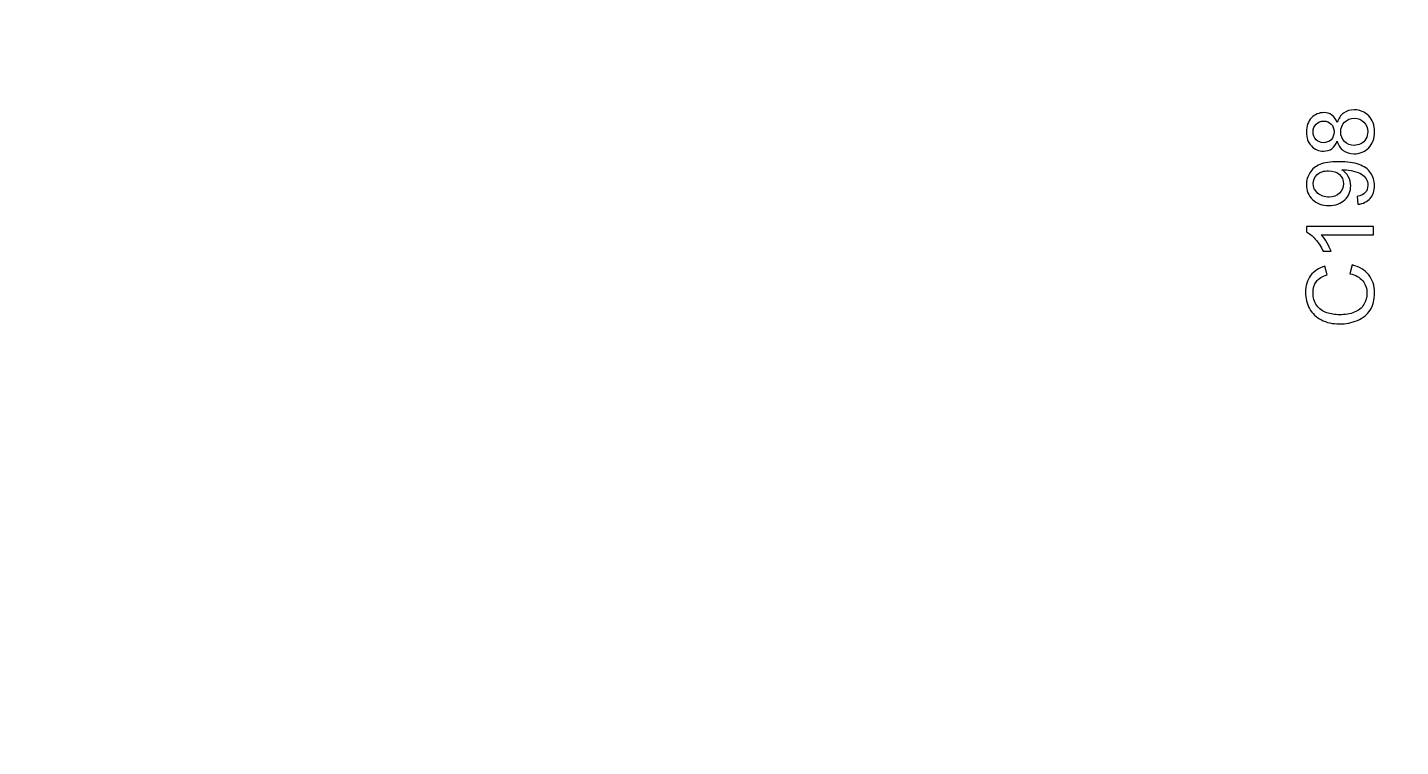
# Model space of a CAD drawing. Header units: millimetres. Extents: x -86 to 67, y -55 to 52.
# Drawn here: x 22.09 to 32.57, y -23.28 to -17.79 of the extents above; entities that cross this region are included whole.
import ezdxf

# ---------------------------------------------------------------- set-up
doc = ezdxf.new("R2010")
doc.units = ezdxf.units.MM
doc.header["$MEASUREMENT"] = 0
doc.layers.add('BG_OUTLINE', color=7, linetype='Continuous')
doc.layers.add('RD_SILKSCREEN_TOP', color=7, linetype='Continuous')

msp = doc.modelspace()

# ---------------------------------------------------------------- linework, layer by layer
at = {"layer": 'BG_OUTLINE', "color": 3, "lineweight": 9}
msp.add_open_spline([(-60.0926, 34.7331), (-60.0926, 34.7331), (63.7724, 34.7331), (63.7724, 34.7331), (63.7724, 34.7331), (64.585, 34.7336), (65.3646, 34.4113), (65.9396, 33.837), (65.9396, 33.837), (66.5146, 33.2627), (66.8379, 32.4797), (66.8384, 31.667), (66.8384, 31.667), (66.8384, 31.667), (66.8412, -52.28), (66.8412, -52.28), (66.8412, -52.28), (66.8412, -52.28), (66.8384, -52.1933), (66.8384, -52.1933), (66.8384, -52.1933), (66.8389, -53.006), (66.5166, -53.7856), (65.9424, -54.3606), (65.9424, -54.3606), (65.3681, -54.9356), (64.585, -55.2589), (63.7724, -55.2594), (63.7724, -55.2594), (63.7724, -55.2594), (-60.1869, -55.2594), (-60.1869, -55.2594), (-60.1869, -55.2594), (-60.1869, -55.2594), (-60.0853, -55.2518), (-60.0853, -55.2518), (-60.0853, -55.2518), (-60.8979, -55.2523), (-61.6775, -54.9299), (-62.2525, -54.3557), (-62.2525, -54.3557), (-62.8275, -53.7814), (-63.1508, -52.9984), (-63.1513, -52.1857), (-63.1513, -52.1857), (-63.1513, -52.1857), (-63.1587, 31.667), (-63.1587, 31.667), (-63.1587, 31.667), (-63.1592, 32.4797), (-62.8369, 33.2593), (-62.2626, 33.8343), (-62.2626, 33.8343), (-61.6883, 34.4093), (-60.9053, 34.7326), (-60.0926, 34.7331)], degree=3, knots=[0, 0, 0, 0, 0.0714286, 0.0714286, 0.0714286, 0.0714286, 0.1428571, 0.1428571, 0.1428571, 0.1428571, 0.2142857, 0.2142857, 0.2142857, 0.2142857, 0.2857143, 0.2857143, 0.2857143, 0.2857143, 0.3571429, 0.3571429, 0.3571429, 0.3571429, 0.4285714, 0.4285714, 0.4285714, 0.4285714, 0.5, 0.5, 0.5, 0.5, 0.5714286, 0.5714286, 0.5714286, 0.5714286, 0.6428571, 0.6428571, 0.6428571, 0.6428571, 0.7142857, 0.7142857, 0.7142857, 0.7142857, 0.7857143, 0.7857143, 0.7857143, 0.7857143, 0.8571429, 0.8571429, 0.8571429, 0.8571429, 0.9285714, 0.9285714, 0.9285714, 0.9285714, 1, 1, 1, 1], dxfattribs=at)
at = {"layer": 'RD_SILKSCREEN_TOP', "color": 8}
for points, knots in [([(32.0829, -18.6576), (32.0735, -18.6836), (32.0599, -18.7028), (32.0423, -18.7154), (32.0423, -18.7154), (32.0247, -18.7278), (32.0036, -18.7341), (31.9791, -18.7341), (31.9791, -18.7341), (31.942, -18.7341), (31.9109, -18.7208), (31.8857, -18.6941), (31.8857, -18.6941), (31.8604, -18.6675), (31.8478, -18.6322), (31.8478, -18.5879), (31.8478, -18.5879), (31.8478, -18.5435), (31.8607, -18.5077), (31.8865, -18.4805), (31.8865, -18.4805), (31.9124, -18.4535), (31.9438, -18.44), (31.9809, -18.44), (31.9809, -18.44), (32.0045, -18.44), (32.025, -18.4462), (32.0425, -18.4585), (32.0425, -18.4585), (32.0599, -18.4709), (32.0735, -18.4897), (32.0829, -18.5149), (32.0829, -18.5149), (32.0931, -18.4837), (32.1095, -18.4599), (32.1322, -18.4436), (32.1322, -18.4436), (32.1549, -18.4273), (32.182, -18.4191), (32.2134, -18.4191), (32.2134, -18.4191), (32.2571, -18.4191), (32.2936, -18.4346), (32.3232, -18.4653), (32.3232, -18.4653), (32.3528, -18.4961), (32.3677, -18.5366), (32.3677, -18.5869), (32.3677, -18.5869), (32.3677, -18.6371), (32.3528, -18.6775), (32.3231, -18.7084), (32.3231, -18.7084), (32.2933, -18.7392), (32.2562, -18.7546), (32.2118, -18.7546), (32.2118, -18.7546), (32.1787, -18.7546), (32.151, -18.7462), (32.1286, -18.7293), (32.1286, -18.7293), (32.1063, -18.7126), (32.091, -18.6887), (32.0829, -18.6576)], [0, 0, 0, 0, 0.0625, 0.0625, 0.0625, 0.0625, 0.125, 0.125, 0.125, 0.125, 0.1875, 0.1875, 0.1875, 0.1875, 0.25, 0.25, 0.25, 0.25, 0.3125, 0.3125, 0.3125, 0.3125, 0.375, 0.375, 0.375, 0.375, 0.4375, 0.4375, 0.4375, 0.4375, 0.5, 0.5, 0.5, 0.5, 0.5625, 0.5625, 0.5625, 0.5625, 0.625, 0.625, 0.625, 0.625, 0.6875, 0.6875, 0.6875, 0.6875, 0.75, 0.75, 0.75, 0.75, 0.8125, 0.8125, 0.8125, 0.8125, 0.875, 0.875, 0.875, 0.875, 0.9375, 0.9375, 0.9375, 0.9375, 1, 1, 1, 1]), ([(31.977, -18.6702), (32.001, -18.6702), (32.0207, -18.6624), (32.036, -18.647), (32.036, -18.647), (32.0513, -18.6314), (32.059, -18.6113), (32.059, -18.5865), (32.059, -18.5865), (32.059, -18.5625), (32.0514, -18.5427), (32.0362, -18.5272), (32.0362, -18.5272), (32.0211, -18.5118), (32.0025, -18.5043), (31.9805, -18.5043), (31.9805, -18.5043), (31.9575, -18.5043), (31.9383, -18.5121), (31.9227, -18.528), (31.9227, -18.528), (31.907, -18.5438), (31.8992, -18.5635), (31.8992, -18.5872), (31.8992, -18.5872), (31.8992, -18.6111), (31.9069, -18.6308), (31.9221, -18.6466), (31.9221, -18.6466), (31.9374, -18.6624), (31.9557, -18.6702), (31.977, -18.6702)], [0, 0, 0, 0, 0.125, 0.125, 0.125, 0.125, 0.25, 0.25, 0.25, 0.25, 0.375, 0.375, 0.375, 0.375, 0.5, 0.5, 0.5, 0.5, 0.625, 0.625, 0.625, 0.625, 0.75, 0.75, 0.75, 0.75, 0.875, 0.875, 0.875, 0.875, 1, 1, 1, 1]), ([(32.2121, -18.6904), (32.2299, -18.6904), (32.2472, -18.6861), (32.2638, -18.6777), (32.2638, -18.6777), (32.2805, -18.6693), (32.2935, -18.6567), (32.3026, -18.64), (32.3026, -18.64), (32.3117, -18.6233), (32.3163, -18.6054), (32.3163, -18.5862), (32.3163, -18.5862), (32.3163, -18.5563), (32.3067, -18.5316), (32.2874, -18.5122), (32.2874, -18.5122), (32.2682, -18.4928), (32.2438, -18.483), (32.2142, -18.483), (32.2142, -18.483), (32.184, -18.483), (32.1592, -18.493), (32.1395, -18.513), (32.1395, -18.513), (32.1198, -18.5331), (32.11, -18.5582), (32.11, -18.5883), (32.11, -18.5883), (32.11, -18.6177), (32.1197, -18.642), (32.1391, -18.6613), (32.1391, -18.6613), (32.1587, -18.6806), (32.183, -18.6904), (32.2121, -18.6904)], [0, 0, 0, 0, 0.1111111, 0.1111111, 0.1111111, 0.1111111, 0.2222222, 0.2222222, 0.2222222, 0.2222222, 0.3333333, 0.3333333, 0.3333333, 0.3333333, 0.4444444, 0.4444444, 0.4444444, 0.4444444, 0.5555556, 0.5555556, 0.5555556, 0.5555556, 0.6666667, 0.6666667, 0.6666667, 0.6666667, 0.7777778, 0.7777778, 0.7777778, 0.7777778, 0.8888889, 0.8888889, 0.8888889, 0.8888889, 1, 1, 1, 1]), ([(32.2413, -19.14), (32.2413, -19.14), (32.2357, -19.0799), (32.2357, -19.0799), (32.2357, -19.0799), (32.2639, -19.0748), (32.2844, -19.0651), (32.2972, -19.0508), (32.2972, -19.0508), (32.3099, -19.0364), (32.3163, -19.0181), (32.3163, -18.9955), (32.3163, -18.9955), (32.3163, -18.9763), (32.3119, -18.9595), (32.3031, -18.945), (32.3031, -18.945), (32.2943, -18.9306), (32.2825, -18.9187), (32.2678, -18.9095), (32.2678, -18.9095), (32.2531, -18.9001), (32.2332, -18.8924), (32.2083, -18.8861), (32.2083, -18.8861), (32.1833, -18.88), (32.1578, -18.8768), (32.1319, -18.8768), (32.1319, -18.8768), (32.1292, -18.8768), (32.1249, -18.8769), (32.1194, -18.8771), (32.1194, -18.8771), (32.1392, -18.8897), (32.1555, -18.9067), (32.1678, -18.9283), (32.1678, -18.9283), (32.1803, -18.95), (32.1864, -18.9735), (32.1864, -18.9986), (32.1864, -18.9986), (32.1864, -19.0408), (32.1711, -19.0765), (32.1405, -19.1056), (32.1405, -19.1056), (32.11, -19.1348), (32.0698, -19.1494), (32.0198, -19.1494), (32.0198, -19.1494), (31.9681, -19.1494), (31.9266, -19.1342), (31.8951, -19.1037), (31.8951, -19.1037), (31.8635, -19.0733), (31.8478, -19.0351), (31.8478, -18.9892), (31.8478, -18.9892), (31.8478, -18.9562), (31.8568, -18.9259), (31.8746, -18.8985), (31.8746, -18.8985), (31.8923, -18.8711), (31.9178, -18.8502), (31.9508, -18.836), (31.9508, -18.836), (31.9837, -18.8218), (32.0315, -18.8146), (32.0941, -18.8146), (32.0941, -18.8146), (32.159, -18.8146), (32.2108, -18.8216), (32.2495, -18.8357), (32.2495, -18.8357), (32.288, -18.85), (32.3173, -18.871), (32.3374, -18.8988), (32.3374, -18.8988), (32.3576, -18.9268), (32.3677, -18.9594), (32.3677, -18.997), (32.3677, -18.997), (32.3677, -19.0368), (32.3566, -19.0693), (32.3345, -19.0945), (32.3345, -19.0945), (32.3124, -19.1198), (32.2814, -19.1349), (32.2413, -19.14)], [0, 0, 0, 0, 0.0454545, 0.0454545, 0.0454545, 0.0454545, 0.0909091, 0.0909091, 0.0909091, 0.0909091, 0.1363636, 0.1363636, 0.1363636, 0.1363636, 0.1818182, 0.1818182, 0.1818182, 0.1818182, 0.2272727, 0.2272727, 0.2272727, 0.2272727, 0.2727273, 0.2727273, 0.2727273, 0.2727273, 0.3181818, 0.3181818, 0.3181818, 0.3181818, 0.3636364, 0.3636364, 0.3636364, 0.3636364, 0.4090909, 0.4090909, 0.4090909, 0.4090909, 0.4545455, 0.4545455, 0.4545455, 0.4545455, 0.5, 0.5, 0.5, 0.5, 0.5454545, 0.5454545, 0.5454545, 0.5454545, 0.5909091, 0.5909091, 0.5909091, 0.5909091, 0.6363636, 0.6363636, 0.6363636, 0.6363636, 0.6818182, 0.6818182, 0.6818182, 0.6818182, 0.7272727, 0.7272727, 0.7272727, 0.7272727, 0.7727273, 0.7727273, 0.7727273, 0.7727273, 0.8181818, 0.8181818, 0.8181818, 0.8181818, 0.8636364, 0.8636364, 0.8636364, 0.8636364, 0.9090909, 0.9090909, 0.9090909, 0.9090909, 0.9545455, 0.9545455, 0.9545455, 0.9545455, 1, 1, 1, 1]), ([(32.0166, -18.8841), (31.9808, -18.8841), (31.9522, -18.8936), (31.9312, -18.9127), (31.9312, -18.9127), (31.9101, -18.9319), (31.8996, -18.9548), (31.8996, -18.9817), (31.8996, -18.9817), (31.8996, -19.0094), (31.9109, -19.0336), (31.9336, -19.0542), (31.9336, -19.0542), (31.9563, -19.0748), (31.9857, -19.0851), (32.0218, -19.0851), (32.0218, -19.0851), (32.0543, -19.0851), (32.0806, -19.0753), (32.1008, -19.0557), (32.1008, -19.0557), (32.1211, -19.0362), (32.1312, -19.0121), (32.1312, -18.9834), (32.1312, -18.9834), (32.1312, -18.9544), (32.1211, -18.9307), (32.1008, -18.9121), (32.1008, -18.9121), (32.0806, -18.8934), (32.0525, -18.8841), (32.0166, -18.8841)], [0, 0, 0, 0, 0.125, 0.125, 0.125, 0.125, 0.25, 0.25, 0.25, 0.25, 0.375, 0.375, 0.375, 0.375, 0.5, 0.5, 0.5, 0.5, 0.625, 0.625, 0.625, 0.625, 0.75, 0.75, 0.75, 0.75, 0.875, 0.875, 0.875, 0.875, 1, 1, 1, 1]), ([(32.359, -19.3095), (32.359, -19.3095), (32.359, -19.3719), (32.359, -19.3719), (32.359, -19.3719), (32.359, -19.3719), (31.9607, -19.3719), (31.9607, -19.3719), (31.9607, -19.3719), (31.9751, -19.387), (31.9894, -19.4067), (32.0038, -19.4311), (32.0038, -19.4311), (32.0181, -19.4556), (32.0289, -19.4776), (32.036, -19.497), (32.036, -19.497), (32.036, -19.497), (31.9757, -19.497), (31.9757, -19.497), (31.9757, -19.497), (31.9592, -19.462), (31.9393, -19.4314), (31.9159, -19.4053), (31.9159, -19.4053), (31.8925, -19.3792), (31.8698, -19.3606), (31.8478, -19.3497), (31.8478, -19.3497), (31.8478, -19.3497), (31.8478, -19.3095), (31.8478, -19.3095), (31.8478, -19.3095), (31.8478, -19.3095), (32.359, -19.3095), (32.359, -19.3095)], [0, 0, 0, 0, 0.1111111, 0.1111111, 0.1111111, 0.1111111, 0.2222222, 0.2222222, 0.2222222, 0.2222222, 0.3333333, 0.3333333, 0.3333333, 0.3333333, 0.4444444, 0.4444444, 0.4444444, 0.4444444, 0.5555556, 0.5555556, 0.5555556, 0.5555556, 0.6666667, 0.6666667, 0.6666667, 0.6666667, 0.7777778, 0.7777778, 0.7777778, 0.7777778, 0.8888889, 0.8888889, 0.8888889, 0.8888889, 1, 1, 1, 1]), ([(32.1805, -19.6699), (32.1805, -19.6699), (32.1976, -19.6025), (32.1976, -19.6025), (32.1976, -19.6025), (32.2528, -19.6166), (32.295, -19.6421), (32.3242, -19.6787), (32.3242, -19.6787), (32.3532, -19.7154), (32.3677, -19.7603), (32.3677, -19.8134), (32.3677, -19.8134), (32.3677, -19.8682), (32.3565, -19.9128), (32.3342, -19.9472), (32.3342, -19.9472), (32.3118, -19.9816), (32.2795, -20.0078), (32.2371, -20.0257), (32.2371, -20.0257), (32.1947, -20.0436), (32.1492, -20.0526), (32.1006, -20.0526), (32.1006, -20.0526), (32.0476, -20.0526), (32.0014, -20.0425), (31.9619, -20.0222), (31.9619, -20.0222), (31.9224, -20.0019), (31.8925, -19.9731), (31.8719, -19.9357), (31.8719, -19.9357), (31.8514, -19.8983), (31.8412, -19.8572), (31.8412, -19.8123), (31.8412, -19.8123), (31.8412, -19.7613), (31.8542, -19.7185), (31.8801, -19.6838), (31.8801, -19.6838), (31.9061, -19.6491), (31.9425, -19.6249), (31.9895, -19.6113), (31.9895, -19.6113), (31.9895, -19.6113), (32.0052, -19.6775), (32.0052, -19.6775), (32.0052, -19.6775), (31.9681, -19.6894), (31.9412, -19.7064), (31.9242, -19.729), (31.9242, -19.729), (31.9073, -19.7514), (31.8989, -19.7796), (31.8989, -19.8137), (31.8989, -19.8137), (31.8989, -19.8528), (31.9082, -19.8854), (31.9269, -19.9117), (31.9269, -19.9117), (31.9458, -19.9381), (31.9709, -19.9565), (32.0026, -19.9671), (32.0026, -19.9671), (32.0341, -19.9778), (32.0667, -19.9831), (32.1002, -19.9831), (32.1002, -19.9831), (32.1436, -19.9831), (32.1813, -19.9768), (32.2137, -19.9643), (32.2137, -19.9643), (32.2459, -19.9516), (32.2701, -19.932), (32.2861, -19.9053), (32.2861, -19.9053), (32.3021, -19.8787), (32.31, -19.8499), (32.31, -19.8188), (32.31, -19.8188), (32.31, -19.7811), (32.2991, -19.7492), (32.2774, -19.723), (32.2774, -19.723), (32.2556, -19.6968), (32.2233, -19.6792), (32.1805, -19.6699)], [0, 0, 0, 0, 0.0454545, 0.0454545, 0.0454545, 0.0454545, 0.0909091, 0.0909091, 0.0909091, 0.0909091, 0.1363636, 0.1363636, 0.1363636, 0.1363636, 0.1818182, 0.1818182, 0.1818182, 0.1818182, 0.2272727, 0.2272727, 0.2272727, 0.2272727, 0.2727273, 0.2727273, 0.2727273, 0.2727273, 0.3181818, 0.3181818, 0.3181818, 0.3181818, 0.3636364, 0.3636364, 0.3636364, 0.3636364, 0.4090909, 0.4090909, 0.4090909, 0.4090909, 0.4545455, 0.4545455, 0.4545455, 0.4545455, 0.5, 0.5, 0.5, 0.5, 0.5454545, 0.5454545, 0.5454545, 0.5454545, 0.5909091, 0.5909091, 0.5909091, 0.5909091, 0.6363636, 0.6363636, 0.6363636, 0.6363636, 0.6818182, 0.6818182, 0.6818182, 0.6818182, 0.7272727, 0.7272727, 0.7272727, 0.7272727, 0.7727273, 0.7727273, 0.7727273, 0.7727273, 0.8181818, 0.8181818, 0.8181818, 0.8181818, 0.8636364, 0.8636364, 0.8636364, 0.8636364, 0.9090909, 0.9090909, 0.9090909, 0.9090909, 0.9545455, 0.9545455, 0.9545455, 0.9545455, 1, 1, 1, 1])]:
    msp.add_open_spline(points, degree=3, knots=knots, dxfattribs=at)

doc.saveas('drawing.dxf')
